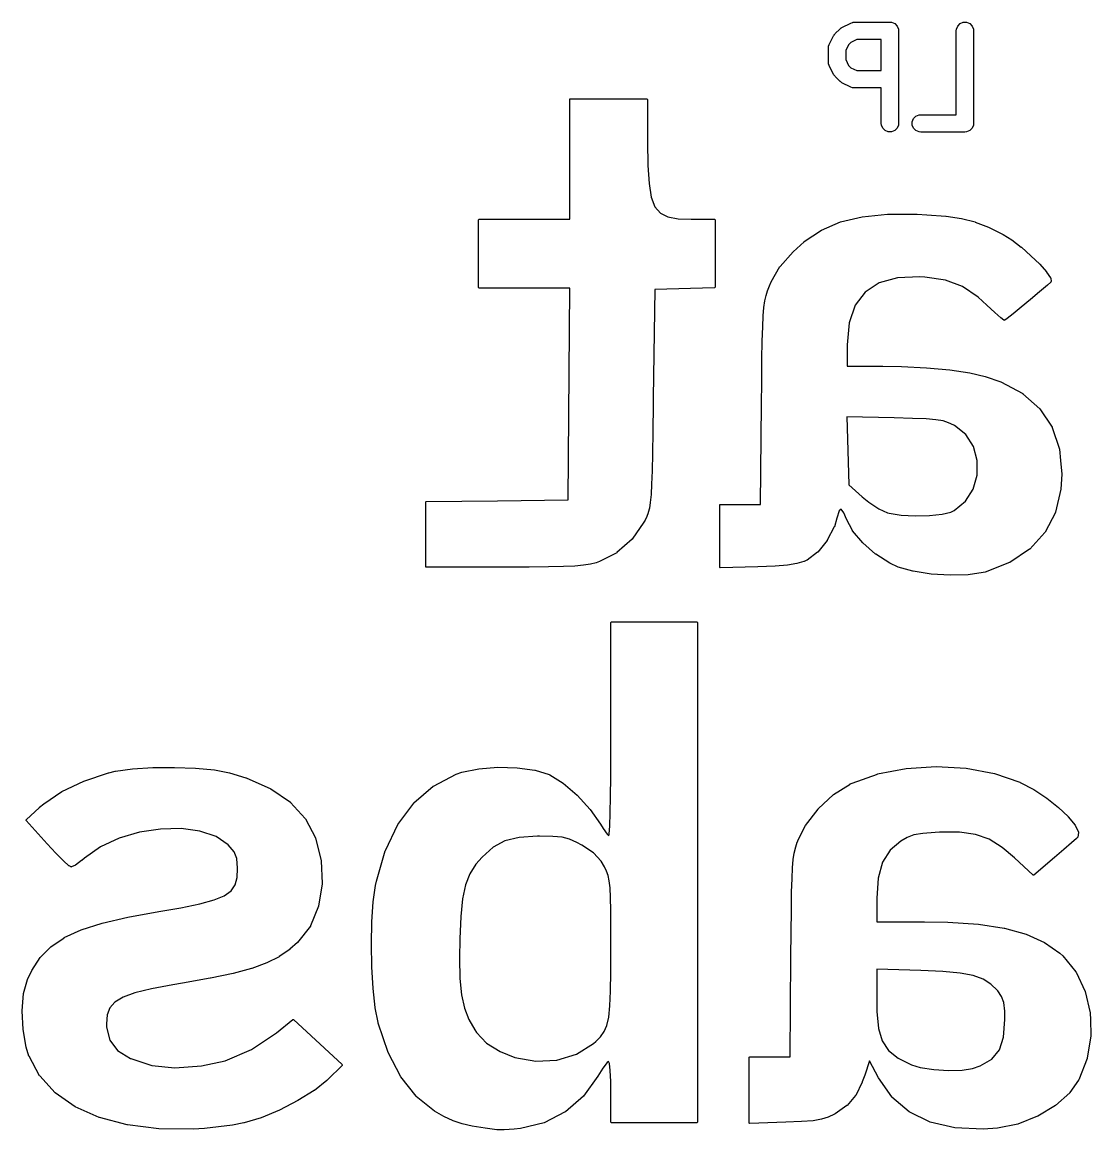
# Model space of a CAD drawing. Extents: x 89 to 178, y -115 to -57.
# Drawn here: x 119.06 to 128.3, y -104.89 to -95.31 of the extents above; entities that cross this region are included whole.
import ezdxf

# ---------------------------------------------------------------- set-up
doc = ezdxf.new("R2010")
doc.units = 0
doc.layers.add('BLACK', color=7, linetype='CONTINUOUS')

msp = doc.modelspace()

# ---------------------------------------------------------------- linework, layer by layer
at = {"layer": 'BLACK', "linetype": 'CONTINUOUS'}
for p, q in [((126.14622, -95.358308), (126.22241, -95.320213)), ((126.22241, -95.320213), (126.236142, -95.314958)), ((126.236142, -95.314958), (126.238829, -95.314767)), ((126.238829, -95.314767), (126.241319, -95.313736)), ((126.241319, -95.313736), (126.255951, -95.312295)), ((126.255951, -95.312295), (126.560713, -95.312295)), ((126.560713, -95.312295), (126.575345, -95.313736)), ((126.575345, -95.313736), (126.602381, -95.324935)), ((126.602381, -95.324935), (126.623073, -95.345627)), ((127.145972, -95.345627), (127.166664, -95.324935)), ((127.166664, -95.324935), (127.1937, -95.313736)), ((127.1937, -95.313736), (127.222964, -95.313736)), ((127.222964, -95.313736), (127.25, -95.324935)), ((127.25, -95.324935), (127.270692, -95.345627)), ((126.036488, -95.506135), (126.074584, -95.429944)), ((126.074584, -95.429944), (126.078547, -95.423647)), ((126.078547, -95.423647), (126.079306, -95.421817)), ((126.079306, -95.421817), (126.080997, -95.419755)), ((126.080997, -95.419755), (126.082417, -95.417501)), ((126.082417, -95.417501), (126.083912, -95.416204)), ((126.083912, -95.416204), (126.088633, -95.410452)), ((126.088633, -95.410452), (126.126728, -95.372357)), ((126.126728, -95.372357), (126.132477, -95.367638)), ((126.132477, -95.367638), (126.133777, -95.36614)), ((126.133777, -95.36614), (126.136036, -95.364718)), ((126.136036, -95.364718), (126.138093, -95.36303)), ((126.138093, -95.36303), (126.13992, -95.362272)), ((126.13992, -95.362272), (126.14622, -95.358308)), ((126.623073, -95.345627), (126.634272, -95.372663)), ((126.634272, -95.372663), (126.635713, -95.387295)), ((126.635713, -95.387295), (126.635713, -96.187295)), ((127.133332, -95.387295), (127.134773, -95.372663)), ((127.133332, -96.112295), (127.133332, -95.387295)), ((127.134773, -95.372663), (127.145972, -95.345627)), ((127.270692, -95.345627), (127.281891, -95.372663)), ((127.281891, -95.372663), (127.283332, -95.387295)), ((127.283332, -95.387295), (127.283332, -96.187295)), ((126.02857, -95.539676), (126.030011, -95.525044)), ((126.030011, -95.525044), (126.031041, -95.522555)), ((126.031041, -95.522555), (126.031233, -95.519866)), ((126.031233, -95.519866), (126.036488, -95.506135)), ((126.203305, -95.507911), (126.17857, -95.557381)), ((126.224188, -95.487029), (126.203305, -95.507911)), ((126.273656, -95.462295), (126.224188, -95.487029)), ((126.485713, -95.462295), (126.273656, -95.462295)), ((126.485713, -95.731342), (126.485713, -95.462295)), ((126.02857, -95.653961), (126.02857, -95.539676)), ((126.17857, -95.557381), (126.17857, -95.636255)), ((126.030011, -95.668593), (126.02857, -95.653961)), ((126.031041, -95.671081), (126.030011, -95.668593)), ((126.031233, -95.673771), (126.031041, -95.671081)), ((126.036488, -95.687502), (126.031233, -95.673771)), ((126.074584, -95.763693), (126.036488, -95.687502)), ((126.17857, -95.636255), (126.203305, -95.685725)), ((126.203305, -95.685725), (126.224188, -95.706608)), ((126.224188, -95.706608), (126.273656, -95.731342)), ((126.078547, -95.769989), (126.074584, -95.763693)), ((126.079306, -95.77182), (126.078547, -95.769989)), ((126.080997, -95.773881), (126.079306, -95.77182)), ((126.082417, -95.776136), (126.080997, -95.773881)), ((126.083912, -95.777432), (126.082417, -95.776136)), ((126.088633, -95.783185), (126.083912, -95.777432)), ((126.126728, -95.82128), (126.088633, -95.783185)), ((126.132477, -95.825998), (126.126728, -95.82128)), ((126.273656, -95.731342), (126.485713, -95.731342)), ((126.133777, -95.827497), (126.132477, -95.825998)), ((126.136036, -95.828918), (126.133777, -95.827497)), ((126.138093, -95.830607), (126.136036, -95.828918)), ((126.13992, -95.831364), (126.138093, -95.830607)), ((126.14622, -95.835329), (126.13992, -95.831364)), ((126.22241, -95.873424), (126.14622, -95.835329)), ((126.236142, -95.878679), (126.22241, -95.873424)), ((126.238829, -95.878869), (126.236142, -95.878679)), ((126.241319, -95.879901), (126.238829, -95.878869)), ((126.255951, -95.881342), (126.241319, -95.879901)), ((126.485713, -95.881342), (126.255951, -95.881342)), ((126.485713, -96.187295), (126.485713, -95.881342)), ((123.7948, -95.9796), (123.796264, -95.976064)), ((123.7948, -97.016), (123.7948, -95.9796)), ((123.796264, -95.976064), (123.7998, -95.9746)), ((123.7998, -95.9746), (124.4602, -95.9746)), ((124.4602, -95.9746), (124.463736, -95.976064)), ((124.463736, -95.976064), (124.4652, -95.979584)), ((124.4652, -95.979584), (124.466307, -96.328831)), ((126.487154, -96.201927), (126.485713, -96.187295)), ((126.498353, -96.228963), (126.487154, -96.201927)), ((126.634272, -96.201927), (126.623073, -96.228963)), ((126.635713, -96.187295), (126.634272, -96.201927)), ((126.753821, -96.172663), (126.76502, -96.145627)), ((126.753821, -96.201927), (126.753821, -96.172663)), ((126.76502, -96.228963), (126.753821, -96.201927)), ((126.76502, -96.145627), (126.785712, -96.124935)), ((126.785712, -96.124935), (126.812748, -96.113736)), ((126.812748, -96.113736), (126.82738, -96.112295)), ((126.82738, -96.112295), (127.133332, -96.112295)), ((127.281891, -96.201927), (127.270692, -96.228963)), ((127.283332, -96.187295), (127.281891, -96.201927)), ((126.519045, -96.249655), (126.498353, -96.228963)), ((126.546081, -96.260854), (126.519045, -96.249655)), ((126.575345, -96.260854), (126.546081, -96.260854)), ((126.602381, -96.249655), (126.575345, -96.260854)), ((126.623073, -96.228963), (126.602381, -96.249655)), ((126.785712, -96.249655), (126.76502, -96.228963)), ((126.812748, -96.260854), (126.785712, -96.249655)), ((126.82738, -96.262295), (126.812748, -96.260854)), ((127.208332, -96.262295), (126.82738, -96.262295)), ((127.222964, -96.260854), (127.208332, -96.262295)), ((127.25, -96.249655), (127.222964, -96.260854)), ((127.270692, -96.228963), (127.25, -96.249655)), ((124.466307, -96.328831), (124.466376, -96.347304)), ((124.466376, -96.347304), (124.469699, -96.549716)), ((124.469699, -96.549716), (124.479637, -96.707175)), ((124.479637, -96.707175), (124.499124, -96.824958)), ((124.499124, -96.824958), (124.530912, -96.90838)), ((124.530912, -96.90838), (124.577656, -96.963304)), ((124.577656, -96.963304), (124.642759, -96.995999)), ((123.0074, -97.021), (123.008864, -97.017464)), ((123.0074, -97.6052), (123.0074, -97.021)), ((123.008864, -97.017464), (123.0124, -97.016)), ((123.0124, -97.016), (123.7948, -97.016)), ((124.642759, -96.995999), (124.730061, -97.011874)), ((124.730061, -97.011874), (124.842718, -97.016)), ((124.842718, -97.016), (125.0444, -97.016)), ((125.0444, -97.016), (125.047936, -97.017464)), ((125.047936, -97.017464), (125.0494, -97.021)), ((125.0494, -97.021), (125.0494, -97.603422)), ((125.96906, -97.109323), (126.132365, -97.038418)), ((126.132365, -97.038418), (126.133193, -97.038141)), ((126.133193, -97.038141), (126.320068, -96.993441)), ((126.320068, -96.993441), (126.320756, -96.993327)), ((126.320756, -96.993327), (126.539028, -96.972481)), ((126.539028, -96.972481), (126.539516, -96.972458)), ((126.539516, -96.972458), (126.797013, -96.973113)), ((126.797013, -96.973113), (126.797218, -96.973118)), ((126.797218, -96.973118), (126.879413, -96.97671)), ((126.879413, -96.97671), (126.87956, -96.976718)), ((126.87956, -96.976718), (127.044935, -96.988816)), ((127.044935, -96.988816), (127.045296, -96.988856)), ((127.045296, -96.988856), (127.179732, -97.008598)), ((127.179732, -97.008598), (127.180269, -97.008707)), ((127.180269, -97.008707), (127.297683, -97.039355)), ((127.297683, -97.039355), (127.298245, -97.039538)), ((127.298245, -97.039538), (127.412555, -97.084352)), ((125.820694, -97.209226), (125.968256, -97.109763)), ((125.968256, -97.109763), (125.96906, -97.109323)), ((127.412555, -97.084352), (127.412957, -97.08453)), ((127.412957, -97.08453), (127.538078, -97.146771)), ((127.538078, -97.146771), (127.538519, -97.14702)), ((127.538519, -97.14702), (127.612554, -97.193743)), ((125.723677, -97.295906), (125.820156, -97.209645)), ((125.820156, -97.209645), (125.820694, -97.209226)), ((127.612554, -97.193743), (127.612936, -97.194009)), ((127.612936, -97.194009), (127.695796, -97.257779)), ((127.695796, -97.257779), (127.696036, -97.257976)), ((127.696036, -97.257976), (127.779122, -97.330594)), ((125.610959, -97.42408), (125.723255, -97.296332)), ((125.723255, -97.296332), (125.723677, -97.295906)), ((127.779122, -97.330594), (127.779328, -97.330784)), ((127.779328, -97.330784), (127.854523, -97.404311)), ((125.534375, -97.555438), (125.610393, -97.424865)), ((125.610393, -97.424865), (125.610959, -97.42408)), ((127.854523, -97.404311), (127.854762, -97.404562)), ((127.854762, -97.404562), (127.913949, -97.471059)), ((126.626319, -97.521541), (126.469116, -97.565247)), ((126.820006, -97.513282), (126.626319, -97.521541)), ((126.862962, -97.515878), (126.820006, -97.513282)), ((127.039693, -97.542408), (126.862962, -97.515878)), ((127.186915, -97.597173), (127.039693, -97.542408)), ((127.913949, -97.471059), (127.914348, -97.47157)), ((127.914348, -97.47157), (127.94941, -97.523094)), ((127.94941, -97.523094), (127.950252, -97.525416)), ((127.950252, -97.525416), (127.953073, -97.554029)), ((123.008864, -97.608736), (123.0074, -97.6052)), ((123.0124, -97.6102), (123.008864, -97.608736)), ((123.795398, -97.6102), (123.0124, -97.6102)), ((123.782135, -99.441754), (123.795398, -97.6102)), ((124.528635, -97.622764), (124.516, -98.557768)), ((125.044539, -97.60842), (124.528635, -97.622764)), ((125.047936, -97.606958), (125.044539, -97.60842)), ((125.0494, -97.603422), (125.047936, -97.606958)), ((125.490276, -97.674691), (125.503281, -97.633553)), ((125.503281, -97.633553), (125.503372, -97.633289)), ((125.503372, -97.633289), (125.519487, -97.590729)), ((125.519487, -97.590729), (125.519554, -97.590561)), ((125.519554, -97.590561), (125.534087, -97.556015)), ((125.534087, -97.556015), (125.534375, -97.555438)), ((126.469116, -97.565247), (126.347724, -97.644437)), ((127.322373, -97.688046), (127.186915, -97.597173)), ((127.921309, -97.58508), (127.853159, -97.643992)), ((127.921365, -97.58503), (127.921309, -97.58508)), ((127.951423, -97.558253), (127.921365, -97.58503)), ((127.951962, -97.557692), (127.951423, -97.558253)), ((127.953073, -97.554029), (127.951962, -97.557692)), ((125.471831, -97.77722), (125.479802, -97.721139)), ((125.479802, -97.721139), (125.479874, -97.720743)), ((125.479874, -97.720743), (125.490165, -97.675098)), ((125.490165, -97.675098), (125.490276, -97.674691)), ((126.347724, -97.644437), (126.261395, -97.759464)), ((127.39909, -97.757262), (127.322373, -97.688046)), ((127.774566, -97.710427), (127.695467, -97.776155)), ((127.774598, -97.7104), (127.774566, -97.710427)), ((127.853117, -97.644028), (127.774598, -97.7104)), ((127.853159, -97.643992), (127.853117, -97.644028)), ((125.46575, -97.849954), (125.471798, -97.777508)), ((125.471798, -97.777508), (125.471831, -97.77722)), ((126.261395, -97.759464), (126.209656, -97.911049)), ((127.465627, -97.820559), (127.39909, -97.757262)), ((127.465734, -97.820658), (127.465627, -97.820559)), ((127.517576, -97.867157), (127.465734, -97.820658)), ((127.625476, -97.833217), (127.574581, -97.873348)), ((127.625539, -97.833166), (127.625476, -97.833217)), ((127.69543, -97.776184), (127.625539, -97.833166)), ((127.695467, -97.776155), (127.69543, -97.776184)), ((125.461219, -97.944875), (125.465739, -97.850132)), ((125.465739, -97.850132), (125.46575, -97.849954)), ((126.209656, -97.911049), (126.1924, -98.099909)), ((127.517875, -97.867405), (127.517576, -97.867157)), ((127.54505, -97.888211), (127.517875, -97.867405)), ((127.546745, -97.889057), (127.54505, -97.888211)), ((127.54803, -97.889416), (127.546745, -97.889057)), ((127.548461, -97.889516), (127.54803, -97.889416)), ((127.552205, -97.888722), (127.548461, -97.889516)), ((127.574315, -97.873544), (127.552205, -97.888722)), ((127.574581, -97.873348), (127.574315, -97.873544)), ((125.457828, -98.067941), (125.461215, -97.944975)), ((125.461215, -97.944975), (125.461219, -97.944875)), ((125.455177, -98.225116), (125.457827, -98.067995)), ((125.457827, -98.067995), (125.457828, -98.067941)), ((126.1924, -98.099909), (126.1924, -98.286003)), ((125.452868, -98.422345), (125.455176, -98.225141)), ((125.455176, -98.225141), (125.455177, -98.225116)), ((126.1924, -98.286003), (126.498553, -98.286208)), ((126.498553, -98.286208), (126.498628, -98.286209)), ((126.498628, -98.286209), (126.659492, -98.288716)), ((126.659492, -98.288716), (126.659664, -98.288721)), ((126.659664, -98.288721), (126.876994, -98.29958)), ((126.876994, -98.29958), (126.877202, -98.299595)), ((126.877202, -98.299595), (127.077781, -98.318027)), ((127.077781, -98.318027), (127.078037, -98.318057)), ((127.078037, -98.318057), (127.250573, -98.342951)), ((127.250573, -98.342951), (127.250966, -98.343024)), ((127.250966, -98.343024), (127.384171, -98.373272)), ((127.384171, -98.373272), (127.384728, -98.373433)), ((127.384728, -98.373433), (127.518678, -98.420702)), ((125.450985, -98.614801), (125.452868, -98.422355)), ((125.452868, -98.422355), (125.452868, -98.422345)), ((127.518678, -98.420702), (127.519385, -98.421015)), ((127.519385, -98.421015), (127.708032, -98.522621)), ((124.516, -98.557768), (124.515199, -98.616889)), ((127.708032, -98.522621), (127.708981, -98.523284)), ((127.708981, -98.523284), (127.855901, -98.653733)), ((124.515198, -98.616892), (124.511897, -98.849893)), ((124.515199, -98.616889), (124.515198, -98.616892)), ((125.442812, -99.4798), (125.450985, -98.614803)), ((125.450985, -98.614803), (125.450985, -98.614801)), ((127.855901, -98.653733), (127.856754, -98.654717)), ((127.856754, -98.654717), (127.961781, -98.813798)), ((126.597803, -98.732217), (126.188069, -98.723464)), ((126.188069, -98.723464), (126.196508, -99.015433)), ((126.756106, -98.736221), (126.597803, -98.732216)), ((126.597803, -98.732216), (126.597803, -98.732217)), ((126.872911, -98.741243), (126.756106, -98.736221)), ((126.957547, -98.748451), (126.872911, -98.741243)), ((127.019338, -98.758988), (126.957547, -98.748451)), ((127.067787, -98.773998), (127.019338, -98.758988)), ((127.112609, -98.794774), (127.067787, -98.773998)), ((124.511897, -98.849905), (124.508748, -99.038775)), ((124.511897, -98.849893), (124.511897, -98.849905)), ((127.117589, -98.797399), (127.112609, -98.794774)), ((127.217678, -98.876263), (127.117589, -98.797399)), ((127.283362, -98.980892), (127.217678, -98.876263)), ((127.961781, -98.813798), (127.962348, -98.814961)), ((127.962348, -98.814961), (128.025318, -99.002462)), ((127.315393, -99.101335), (127.283362, -98.980892)), ((124.508748, -99.038804), (124.50539, -99.188982)), ((124.508748, -99.038775), (124.508748, -99.038804)), ((126.196508, -99.015433), (126.205036, -99.310525)), ((128.025318, -99.002462), (128.025555, -99.003575)), ((128.025555, -99.003575), (128.034852, -99.10023)), ((127.314093, -99.22717), (127.315393, -99.101335)), ((128.034852, -99.10023), (128.046303, -99.219287)), ((124.505388, -99.189038), (124.501455, -99.305963)), ((124.50539, -99.188982), (124.505388, -99.189038)), ((127.279879, -99.347861), (127.314093, -99.22717)), ((128.046317, -99.220063), (128.038719, -99.347758)), ((128.046303, -99.219287), (128.046317, -99.220063)), ((124.501451, -99.306068), (124.496581, -99.395181)), ((124.501455, -99.305963), (124.501451, -99.306068)), ((126.205036, -99.310525), (126.321037, -99.415491)), ((127.213266, -99.452953), (127.279879, -99.347861)), ((128.038593, -99.348615), (127.991304, -99.548002)), ((128.038719, -99.347758), (128.038593, -99.348615)), ((122.5502, -99.460303), (122.551664, -99.456767)), ((122.5502, -100.018206), (122.5502, -99.460303)), ((122.551664, -99.456767), (122.555145, -99.455303)), ((122.555145, -99.455303), (123.171095, -99.448501)), ((123.171095, -99.448501), (123.782135, -99.441754)), ((124.496567, -99.395368), (124.490396, -99.462108)), ((124.496581, -99.395181), (124.496567, -99.395368)), ((126.321037, -99.415491), (126.377005, -99.460904)), ((126.377005, -99.460904), (126.463716, -99.517263)), ((127.114473, -99.53238), (127.213266, -99.452953)), ((124.472394, -99.551543), (124.46014, -99.583801)), ((124.472562, -99.551013), (124.472394, -99.551543)), ((124.482424, -99.5127), (124.472562, -99.551013)), ((124.482521, -99.512231), (124.482424, -99.5127)), ((124.490356, -99.462425), (124.482521, -99.512231)), ((124.490396, -99.462108), (124.490356, -99.462425)), ((125.0902, -99.4848), (125.091664, -99.481264)), ((125.0902, -100.022237), (125.0902, -99.4848)), ((125.091664, -99.481264), (125.0952, -99.4798)), ((125.0952, -99.4798), (125.442812, -99.4798)), ((126.120773, -99.534614), (126.101762, -99.599765)), ((126.13916, -99.521961), (126.120773, -99.534614)), ((126.163227, -99.551983), (126.13916, -99.521961)), ((126.184532, -99.606337), (126.163227, -99.551983)), ((126.463716, -99.517263), (126.538337, -99.551372)), ((126.538337, -99.551372), (126.555537, -99.556026)), ((126.555537, -99.556026), (126.656718, -99.572209)), ((127.011174, -99.565673), (127.08734, -99.545835)), ((127.08734, -99.545835), (127.114473, -99.53238)), ((127.990872, -99.549161), (127.901077, -99.721224)), ((127.991304, -99.548002), (127.990872, -99.549161)), ((124.43556, -99.633983), (124.333452, -99.779738)), ((124.435909, -99.633405), (124.43556, -99.633983)), ((124.444903, -99.615961), (124.435909, -99.633405)), ((124.444977, -99.615812), (124.444903, -99.615961)), ((124.459984, -99.584167), (124.444977, -99.615812)), ((124.46014, -99.583801), (124.459984, -99.584167)), ((126.101763, -99.599766), (126.080384, -99.673205)), ((126.101762, -99.599765), (126.101763, -99.599766)), ((126.184767, -99.606849), (126.184532, -99.606337)), ((126.237475, -99.706515), (126.184767, -99.606849)), ((126.656718, -99.572209), (126.778148, -99.579103)), ((126.778148, -99.579103), (126.902223, -99.576858)), ((126.902223, -99.576858), (127.011174, -99.565673)), ((126.080017, -99.674118), (126.019509, -99.790179)), ((126.080384, -99.673205), (126.080017, -99.674118)), ((126.238073, -99.707401), (126.237475, -99.706515)), ((126.326133, -99.81183), (126.238073, -99.707401)), ((127.900333, -99.722286), (127.768929, -99.865882)), ((127.901077, -99.721224), (127.900333, -99.722286)), ((124.332675, -99.780609), (124.20146, -99.897027)), ((124.333452, -99.779738), (124.332675, -99.780609)), ((126.01895, -99.791028), (125.936737, -99.89184)), ((126.019509, -99.790179), (126.01895, -99.791028)), ((126.326653, -99.812362), (126.326133, -99.81183)), ((126.43739, -99.909753), (126.326653, -99.812362)), ((124.20043, -99.897733), (124.051701, -99.974255)), ((124.20146, -99.897027), (124.20043, -99.897733)), ((125.935845, -99.892693), (125.844559, -99.960543)), ((125.936737, -99.89184), (125.935845, -99.892693)), ((126.437965, -99.910189), (126.43739, -99.909753)), ((126.558707, -99.988742), (126.437965, -99.910189)), ((127.768001, -99.866676), (127.595887, -99.980661)), ((127.768929, -99.865882), (127.768001, -99.866676)), ((122.551669, -100.02174), (122.5502, -100.018206)), ((122.555206, -100.0232), (122.551669, -100.02174)), ((123.234656, -100.02237), (122.555206, -100.0232)), ((123.234665, -100.02237), (123.234656, -100.02237)), ((123.444498, -100.021738), (123.234665, -100.02237)), ((123.444531, -100.021738), (123.444498, -100.021738)), ((123.610443, -100.020145), (123.444531, -100.021738)), ((123.61051, -100.020144), (123.610443, -100.020145)), ((123.739378, -100.017189), (123.61051, -100.020144)), ((123.739502, -100.017184), (123.739378, -100.017189)), ((123.838204, -100.012465), (123.739502, -100.017184)), ((123.83842, -100.01245), (123.838204, -100.012465)), ((123.913833, -100.005566), (123.83842, -100.01245)), ((123.914169, -100.005524), (123.913833, -100.005566)), ((123.973168, -99.996073), (123.914169, -100.005524)), ((123.973595, -99.995985), (123.973168, -99.996073)), ((124.023059, -99.983566), (123.973595, -99.995985)), ((124.023378, -99.983475), (124.023059, -99.983566)), ((124.05095, -99.974567), (124.023378, -99.983475)), ((124.051701, -99.974255), (124.05095, -99.974567)), ((125.090202, -100.022366), (125.0902, -100.022237)), ((125.091757, -100.025863), (125.090202, -100.022366)), ((125.095329, -100.027235), (125.091757, -100.025863)), ((125.419179, -100.018866), (125.095329, -100.027235)), ((125.419234, -100.018865), (125.419179, -100.018866)), ((125.567891, -100.013384), (125.419234, -100.018865)), ((125.568098, -100.013372), (125.567891, -100.013384)), ((125.676709, -100.004861), (125.568098, -100.013372)), ((125.677127, -100.00481), (125.676709, -100.004861)), ((125.756424, -99.991813), (125.677127, -100.00481)), ((125.757104, -99.991652), (125.756424, -99.991813)), ((125.817816, -99.972712), (125.757104, -99.991652)), ((125.818386, -99.972495), (125.817816, -99.972712)), ((125.843635, -99.961086), (125.818386, -99.972495)), ((125.844559, -99.960543), (125.843635, -99.961086)), ((126.559338, -99.98909), (126.558707, -99.988742)), ((126.630592, -100.021996), (126.559338, -99.98909)), ((126.631347, -100.022274), (126.630592, -100.021996)), ((126.759639, -100.057999), (126.631347, -100.022274)), ((127.594954, -99.981146), (127.383028, -100.064379)), ((127.595887, -99.980661), (127.594954, -99.981146)), ((126.760231, -100.058126), (126.759639, -100.057999)), ((126.915727, -100.081676), (126.760231, -100.058126)), ((126.916162, -100.081722), (126.915727, -100.081676)), ((127.080741, -100.092072), (126.916162, -100.081722)), ((127.081179, -100.09208), (127.080741, -100.092072)), ((127.236721, -100.088209), (127.081179, -100.09208)), ((127.237333, -100.088156), (127.236721, -100.088209)), ((127.365718, -100.069039), (127.237333, -100.088156)), ((127.366283, -100.068922), (127.365718, -100.069039)), ((127.382501, -100.064553), (127.366283, -100.068922)), ((127.383028, -100.064379), (127.382501, -100.064553)), ((124.1504, -100.5008), (124.151864, -100.497264)), ((124.1504, -101.427888), (124.1504, -100.5008)), ((124.151864, -100.497264), (124.1554, -100.4958)), ((124.1554, -100.4958), (124.892, -100.4958)), ((124.892, -100.4958), (124.895536, -100.497264)), ((124.895536, -100.497264), (124.897, -100.5008)), ((124.897, -100.5008), (124.897, -104.8188)), ((124.149898, -101.639189), (124.1504, -101.427888)), ((124.148467, -101.833562), (124.149898, -101.639189)), ((120.016867, -101.766205), (120.191696, -101.755062)), ((120.191696, -101.755062), (120.191954, -101.755052)), ((120.191954, -101.755052), (120.378398, -101.752803)), ((120.378398, -101.752803), (120.37864, -101.752806)), ((120.37864, -101.752806), (120.561292, -101.759446)), ((123.008418, -101.764901), (123.172875, -101.75221)), ((123.172875, -101.75221), (123.173376, -101.752196)), ((123.173376, -101.752196), (123.340383, -101.75606)), ((123.340383, -101.75606), (123.340928, -101.756103)), ((123.340928, -101.756103), (123.493608, -101.776472)), ((126.700982, -101.762152), (126.959551, -101.745329)), ((126.959551, -101.745329), (126.960146, -101.745325)), ((126.960146, -101.745325), (127.218377, -101.759294)), ((119.59722, -101.870767), (119.810413, -101.799421)), ((119.810413, -101.799421), (119.810901, -101.799285)), ((119.810901, -101.799285), (119.868281, -101.786356)), ((119.868281, -101.786356), (119.868708, -101.786279)), ((119.868708, -101.786279), (120.016513, -101.76624)), ((120.016513, -101.76624), (120.016867, -101.766205)), ((120.561292, -101.759446), (120.561583, -101.759465)), ((120.561583, -101.759465), (120.725033, -101.774992)), ((120.725033, -101.774992), (120.725491, -101.775057)), ((120.725491, -101.775057), (120.854331, -101.799468)), ((120.854331, -101.799468), (120.854875, -101.799604)), ((120.854875, -101.799604), (120.997179, -101.843551)), ((120.997179, -101.843551), (120.997712, -101.843749)), ((120.997712, -101.843749), (121.211117, -101.93731)), ((122.615957, -101.914604), (122.811863, -101.811444)), ((122.811863, -101.811444), (122.812598, -101.811129)), ((122.812598, -101.811129), (122.862178, -101.794443)), ((122.862178, -101.794443), (122.862783, -101.794281)), ((122.862783, -101.794281), (123.007813, -101.764985)), ((123.007813, -101.764985), (123.008418, -101.764901)), ((123.493608, -101.776472), (123.494397, -101.776643)), ((123.494397, -101.776643), (123.615876, -101.813466)), ((123.615876, -101.813466), (123.616508, -101.813705)), ((123.616508, -101.813705), (123.622031, -101.816235)), ((123.622031, -101.816235), (123.622578, -101.816528)), ((123.622578, -101.816528), (123.738215, -101.888)), ((124.146224, -102.005409), (124.148467, -101.833562)), ((126.234479, -101.887895), (126.453976, -101.809906)), ((126.453976, -101.809906), (126.454701, -101.809708)), ((126.454701, -101.809708), (126.700358, -101.762232)), ((126.700358, -101.762232), (126.700982, -101.762152)), ((127.218377, -101.759294), (127.21901, -101.759369)), ((127.21901, -101.759369), (127.463657, -101.804269)), ((127.463657, -101.804269), (127.464401, -101.804466)), ((127.464401, -101.804466), (127.682215, -101.880439)), ((119.40617, -101.96198), (119.596652, -101.870997)), ((119.596652, -101.870997), (119.59722, -101.870767)), ((121.211117, -101.93731), (121.211936, -101.937765)), ((121.211936, -101.937765), (121.381398, -102.05394)), ((122.447899, -102.059842), (122.615015, -101.915247)), ((122.615015, -101.915247), (122.615957, -101.914604)), ((123.738215, -101.888), (123.738852, -101.888467)), ((123.738852, -101.888467), (123.859417, -101.992455)), ((126.074062, -101.987102), (126.216616, -101.896336)), ((126.216616, -101.896336), (126.217168, -101.896032)), ((126.217168, -101.896032), (126.23402, -101.888084)), ((126.23402, -101.888084), (126.234479, -101.887895)), ((127.682215, -101.880439), (127.682658, -101.880618)), ((127.682658, -101.880618), (127.686511, -101.882391)), ((127.686511, -101.882391), (127.686772, -101.88252)), ((127.686772, -101.88252), (127.802814, -101.944328)), ((127.802814, -101.944328), (127.80322, -101.94457)), ((127.80322, -101.94457), (127.91516, -102.018553)), ((119.249954, -102.066863), (119.405537, -101.962342)), ((119.405537, -101.962342), (119.40617, -101.96198)), ((123.859417, -101.992455), (123.859854, -101.992882)), ((123.859854, -101.992882), (123.971325, -102.115763)), ((124.143285, -102.14904), (124.146224, -102.005409)), ((125.940446, -102.11221), (126.073328, -101.987672)), ((126.073328, -101.987672), (126.074062, -101.987102)), ((127.91516, -102.018553), (127.915501, -102.018799)), ((127.915501, -102.018799), (128.0167, -102.09868)), ((119.098351, -102.204527), (119.213969, -102.097954)), ((119.213969, -102.097954), (119.214086, -102.097849)), ((119.214086, -102.097849), (119.24947, -102.067232)), ((119.24947, -102.067232), (119.249954, -102.066863)), ((121.381398, -102.05394), (121.382276, -102.054707)), ((121.382276, -102.054707), (121.509558, -102.195187)), ((122.309428, -102.245842), (122.447159, -102.060639)), ((122.447159, -102.060639), (122.447899, -102.059842)), ((123.971325, -102.115763), (123.971738, -102.116284)), ((123.971738, -102.116284), (124.060094, -102.244433)), ((125.831328, -102.255583), (125.939885, -102.112831)), ((125.939885, -102.112831), (125.940446, -102.11221)), ((128.0167, -102.09868), (128.017043, -102.098977)), ((128.017043, -102.098977), (128.100859, -102.178479)), ((119.096746, -102.207948), (119.098351, -102.204527)), ((119.098029, -102.211554), (119.096746, -102.207948)), ((119.278979, -102.411952), (119.098029, -102.211554)), ((121.509558, -102.195187), (121.510286, -102.196231)), ((121.510286, -102.196231), (121.597154, -102.362706)), ((124.139768, -102.258762), (124.143285, -102.14904)), ((128.100859, -102.178479), (128.101283, -102.178935)), ((128.101283, -102.178935), (128.161076, -102.25178)), ((120.078009, -102.31365), (119.901808, -102.365581)), ((120.259406, -102.285315), (120.078009, -102.31365)), ((120.436391, -102.281455), (120.259406, -102.285315)), ((120.599308, -102.302893), (120.436391, -102.281455)), ((120.738515, -102.350357), (120.599308, -102.302893)), ((122.201182, -102.471655), (122.30893, -102.246666)), ((122.30893, -102.246666), (122.309428, -102.245842)), ((124.060094, -102.244433), (124.060262, -102.244693)), ((124.060262, -102.244693), (124.081789, -102.280461)), ((124.081789, -102.280461), (124.117525, -102.331202)), ((124.117525, -102.331202), (124.133023, -102.345103)), ((124.133023, -102.345103), (124.135799, -102.328868)), ((124.135799, -102.328868), (124.139768, -102.258762)), ((125.774136, -102.366193), (125.830865, -102.256316)), ((125.830865, -102.256316), (125.831328, -102.255583)), ((126.843578, -102.323302), (126.768188, -102.336161)), ((126.95116, -102.315406), (126.843578, -102.323302)), ((126.987921, -102.31368), (126.95116, -102.315406)), ((127.160551, -102.31308), (126.987921, -102.31368)), ((127.298597, -102.331536), (127.160551, -102.31308)), ((127.416897, -102.373897), (127.298597, -102.331536)), ((128.161076, -102.25178), (128.161708, -102.252766)), ((128.161708, -102.252766), (128.19084, -102.312677)), ((128.191245, -102.315847), (128.183073, -102.356546)), ((128.19084, -102.312677), (128.191245, -102.315847)), ((119.279028, -102.412005), (119.278979, -102.411952)), ((119.355558, -102.494325), (119.279028, -102.412005)), ((119.901808, -102.365581), (119.740406, -102.440193)), ((120.843242, -102.423079), (120.738515, -102.350357)), ((120.895142, -102.483258), (120.843242, -102.423079)), ((121.597154, -102.362706), (121.597574, -102.363814)), ((121.597574, -102.363814), (121.645792, -102.557977)), ((123.234563, -102.387835), (123.131873, -102.4428)), ((123.358107, -102.357656), (123.234563, -102.387835)), ((123.516159, -102.347561), (123.358107, -102.357656)), ((123.533056, -102.347482), (123.516159, -102.347561)), ((123.647544, -102.349006), (123.533056, -102.347482)), ((123.728026, -102.356173), (123.647544, -102.349006)), ((123.79185, -102.372506), (123.728026, -102.356173)), ((123.856614, -102.401738), (123.79185, -102.372506)), ((123.89882, -102.424663), (123.856614, -102.401738)), ((123.998855, -102.491097), (123.89882, -102.424663)), ((125.744226, -102.44934), (125.757442, -102.409032)), ((125.757442, -102.409032), (125.757533, -102.408777)), ((125.757533, -102.408777), (125.773919, -102.366674)), ((125.773919, -102.366674), (125.774136, -102.366193)), ((126.653502, -102.390209), (126.563577, -102.467064)), ((126.709877, -102.357307), (126.653502, -102.390209)), ((126.768188, -102.336161), (126.709877, -102.357307)), ((127.53045, -102.445274), (127.416897, -102.373897)), ((128.129711, -102.405418), (128.062864, -102.463252)), ((128.129748, -102.405386), (128.129711, -102.405418)), ((128.172584, -102.367589), (128.129748, -102.405386)), ((128.172682, -102.3675), (128.172584, -102.367589)), ((128.181577, -102.359222), (128.172682, -102.3675)), ((128.183073, -102.356546), (128.181577, -102.359222)), ((119.355672, -102.494444), (119.355558, -102.494325)), ((119.421147, -102.560368), (119.355672, -102.494444)), ((119.740406, -102.440193), (119.603091, -102.536715)), ((120.91877, -102.541516), (120.895142, -102.483258)), ((122.123724, -102.73636), (122.200893, -102.472412)), ((122.200893, -102.472412), (122.201182, -102.471655)), ((123.131873, -102.4428), (123.036382, -102.527638)), ((124.065677, -102.564378), (123.998855, -102.491097)), ((125.72552, -102.54906), (125.733588, -102.494594)), ((125.733588, -102.494594), (125.733667, -102.494183)), ((125.733667, -102.494183), (125.74411, -102.449754)), ((125.74411, -102.449754), (125.744226, -102.44934)), ((126.563577, -102.467064), (126.496574, -102.57279)), ((127.636704, -102.534937), (127.53045, -102.445274)), ((128.062844, -102.46327), (127.98207, -102.532392)), ((128.062864, -102.463252), (128.062844, -102.46327)), ((119.421352, -102.560563), (119.421147, -102.560368)), ((119.467661, -102.602191), (119.421352, -102.560563)), ((119.468417, -102.602752), (119.467661, -102.602191)), ((119.485829, -102.613279), (119.468417, -102.602752)), ((119.486743, -102.613712), (119.485829, -102.613279)), ((119.490564, -102.613515), (119.486743, -102.613712)), ((119.523182, -102.597993), (119.490564, -102.613515)), ((119.52399, -102.597511), (119.523182, -102.597993)), ((119.577418, -102.558348), (119.52399, -102.597511)), ((119.577685, -102.558138), (119.577418, -102.558348)), ((119.603091, -102.536715), (119.577685, -102.558138)), ((120.924599, -102.624404), (120.91877, -102.541516)), ((121.645792, -102.557977), (121.645933, -102.558938)), ((121.645933, -102.558938), (121.655598, -102.757055)), ((122.98338, -102.589403), (122.931233, -102.672372)), ((123.036382, -102.527638), (122.98338, -102.589403)), ((124.093832, -102.612257), (124.065677, -102.564378)), ((124.111884, -102.649799), (124.093832, -102.612257)), ((125.714873, -102.712253), (125.719382, -102.619967)), ((125.719382, -102.619967), (125.719395, -102.61978)), ((125.719395, -102.61978), (125.725485, -102.549362)), ((125.725485, -102.549362), (125.72552, -102.54906)), ((126.496574, -102.57279), (126.45848, -102.709148)), ((127.798359, -102.683065), (127.636704, -102.534937)), ((127.982061, -102.5324), (127.804979, -102.683186)), ((127.98207, -102.532392), (127.982061, -102.5324)), ((120.902787, -102.768817), (120.919991, -102.705399)), ((120.919991, -102.705399), (120.924599, -102.626057)), ((120.924599, -102.626057), (120.924599, -102.624404)), ((122.931233, -102.672372), (122.893771, -102.768886)), ((124.125577, -102.687528), (124.111884, -102.649799)), ((124.135577, -102.732849), (124.125577, -102.687528)), ((125.711543, -102.83243), (125.714869, -102.712359)), ((125.714869, -102.712359), (125.714873, -102.712253)), ((126.45848, -102.709148), (126.4464, -102.88389)), ((127.801337, -102.684363), (127.798359, -102.683065)), ((127.804979, -102.683186), (127.801337, -102.684363)), ((120.867854, -102.819856), (120.902787, -102.768817)), ((121.655543, -102.75808), (121.624983, -102.951393)), ((121.655598, -102.757055), (121.655543, -102.75808)), ((122.096126, -102.913936), (122.115977, -102.773401)), ((122.115977, -102.773401), (122.116034, -102.773077)), ((122.116034, -102.773077), (122.123629, -102.73674)), ((122.123629, -102.73674), (122.123724, -102.73636)), ((122.893771, -102.768886), (122.868425, -102.888444)), ((124.142484, -102.79325), (124.135577, -102.732849)), ((124.146843, -102.876014), (124.142484, -102.79325)), ((120.598311, -102.932037), (120.721326, -102.898656)), ((120.721326, -102.898656), (120.809365, -102.862158)), ((120.809365, -102.862158), (120.867854, -102.819856)), ((122.868425, -102.888444), (122.852758, -103.040385)), ((124.149226, -102.988417), (124.146843, -102.876014)), ((125.709001, -102.986255), (125.711542, -102.832485)), ((125.711542, -102.832485), (125.711543, -102.83243)), ((126.4464, -102.88389), (126.4464, -103.0866)), ((119.976153, -103.04676), (120.242904, -102.998178)), ((120.242904, -102.998178), (120.242953, -102.998169)), ((120.242953, -102.998169), (120.435006, -102.965151)), ((120.435006, -102.965151), (120.598311, -102.932037)), ((121.62466, -102.952533), (121.553778, -103.12284)), ((121.624983, -102.951393), (121.62466, -102.952533)), ((122.084355, -103.087214), (122.096088, -102.914297)), ((122.096088, -102.914297), (122.096126, -102.913936)), ((124.150214, -103.137686), (124.149226, -102.988417)), ((125.706846, -103.179667), (125.709, -102.986282)), ((125.709, -102.986282), (125.709001, -102.986255)), ((119.573482, -103.157017), (119.754333, -103.098912)), ((119.754333, -103.098912), (119.754718, -103.098805)), ((119.754718, -103.098805), (119.975905, -103.046812)), ((119.975905, -103.046812), (119.976153, -103.04676)), ((122.080465, -103.279018), (122.084345, -103.087451)), ((122.084345, -103.087451), (122.084355, -103.087214)), ((122.852758, -103.040385), (122.844321, -103.233843)), ((126.4464, -103.0866), (126.858266, -103.0866)), ((126.858266, -103.0866), (126.858349, -103.086601)), ((126.858349, -103.086601), (127.060704, -103.089958)), ((127.060704, -103.089958), (127.060961, -103.089969)), ((127.060961, -103.089969), (127.324761, -103.107937)), ((119.42718, -103.22415), (119.572925, -103.157233)), ((119.572925, -103.157233), (119.573482, -103.157017)), ((121.553115, -103.123981), (121.443612, -103.265337)), ((121.553778, -103.12284), (121.553115, -103.123981)), ((124.1504, -103.313682), (124.150214, -103.137686)), ((125.704933, -103.390005), (125.706846, -103.179678)), ((125.706846, -103.179678), (125.706846, -103.179667)), ((127.324761, -103.107937), (127.325184, -103.107984)), ((127.325184, -103.107984), (127.548572, -103.142485)), ((127.548572, -103.142485), (127.549147, -103.142608)), ((127.549147, -103.142608), (127.73705, -103.194782)), ((119.310593, -103.302984), (119.426463, -103.224553)), ((119.426463, -103.224553), (119.42718, -103.22415)), ((121.442975, -103.266017), (121.376428, -103.324978)), ((121.443612, -103.265337), (121.442975, -103.266017)), ((122.080465, -103.279213), (122.080465, -103.279018)), ((122.084172, -103.4757), (122.080465, -103.279213)), ((122.844321, -103.233843), (122.84187, -103.40144)), ((127.73705, -103.194782), (127.737768, -103.195042)), ((127.737768, -103.195042), (127.895114, -103.266029)), ((127.895114, -103.266029), (127.895899, -103.266472)), ((127.895899, -103.266472), (128.027614, -103.357411)), ((119.218609, -103.396261), (119.309833, -103.303617)), ((119.309833, -103.303617), (119.310593, -103.302984)), ((121.375953, -103.32535), (121.284892, -103.388227)), ((121.376428, -103.324978), (121.375953, -103.32535)), ((124.149786, -103.522394), (124.1504, -103.313682)), ((128.027614, -103.357411), (128.028095, -103.357789)), ((128.028095, -103.357789), (128.054107, -103.380908)), ((128.054107, -103.380908), (128.054663, -103.381489)), ((128.054663, -103.381489), (128.167697, -103.520353)), ((119.146183, -103.506588), (119.21799, -103.397028)), ((119.21799, -103.397028), (119.218609, -103.396261)), ((121.17667, -103.442737), (121.046613, -103.490166)), ((121.177206, -103.442506), (121.17667, -103.442737)), ((121.2843, -103.388579), (121.177206, -103.442506)), ((121.284892, -103.388227), (121.2843, -103.388579)), ((122.08418, -103.475899), (122.084172, -103.4757)), ((122.095206, -103.663576), (122.08418, -103.475899)), ((122.84187, -103.40144), (122.846166, -103.577975)), ((125.697363, -104.255), (125.704933, -103.390006)), ((125.704933, -103.390006), (125.704933, -103.390005)), ((119.108804, -103.584745), (119.145853, -103.507174)), ((119.145853, -103.507174), (119.146183, -103.506588)), ((120.689038, -103.57557), (120.448497, -103.618225)), ((120.689204, -103.575538), (120.689038, -103.57557)), ((120.885985, -103.533745), (120.689204, -103.575538)), ((120.886255, -103.53368), (120.885985, -103.533745)), ((121.046209, -103.490295), (120.886255, -103.53368)), ((121.046613, -103.490166), (121.046209, -103.490295)), ((124.147114, -103.68689), (124.149786, -103.522394)), ((126.828538, -103.508416), (126.4464, -103.497712)), ((126.4464, -103.497712), (126.4464, -103.763212)), ((126.828538, -103.508417), (126.828538, -103.508416)), ((127.018963, -103.516488), (126.828538, -103.508417)), ((127.166501, -103.530088), (127.018963, -103.516488)), ((127.279201, -103.551303), (127.166501, -103.530088)), ((127.365098, -103.582151), (127.279201, -103.551303)), ((128.167697, -103.520353), (128.168341, -103.521375)), ((128.168341, -103.521375), (128.247058, -103.688136)), ((119.075855, -103.706477), (119.108489, -103.585597)), ((119.108489, -103.585597), (119.108804, -103.584745)), ((120.18, -103.667532), (120.038181, -103.702328)), ((120.365206, -103.632355), (120.18, -103.667532)), ((120.44846, -103.618232), (120.365206, -103.632355)), ((120.448497, -103.618225), (120.44846, -103.618232)), ((122.095227, -103.663827), (122.095206, -103.663576)), ((122.113307, -103.828962), (122.095227, -103.663827)), ((122.846166, -103.577975), (122.860117, -103.719504)), ((127.432468, -103.624705), (127.365098, -103.582151)), ((127.489785, -103.681418), (127.432468, -103.624705)), ((119.063315, -103.856684), (119.075699, -103.707367)), ((119.075699, -103.707367), (119.075855, -103.706477)), ((119.934554, -103.739506), (119.863827, -103.781693)), ((120.038181, -103.702328), (119.934554, -103.739506)), ((122.860117, -103.719504), (122.885106, -103.834804)), ((124.14115, -103.813883), (124.147114, -103.68689)), ((126.4464, -103.763212), (126.448213, -103.863698)), ((127.491645, -103.683617), (127.489785, -103.681418)), ((127.525962, -103.731822), (127.491645, -103.683617)), ((127.544822, -103.78412), (127.525962, -103.731822)), ((128.247058, -103.688136), (128.247407, -103.68914)), ((128.247407, -103.68914), (128.29044, -103.874605)), ((119.063303, -103.857331), (119.063315, -103.856684)), ((119.070798, -104.017093), (119.063303, -103.857331)), ((119.820285, -103.83152), (119.797961, -103.89229)), ((119.863827, -103.781693), (119.820285, -103.83152)), ((122.113368, -103.829365), (122.113307, -103.828962)), ((122.138235, -103.95823), (122.113368, -103.829365)), ((122.885106, -103.834804), (122.922527, -103.932679)), ((124.130673, -103.910034), (124.14115, -103.813883)), ((126.448213, -103.863698), (126.462367, -104.008451)), ((127.552779, -103.858448), (127.544822, -103.78412)), ((127.553997, -103.932864), (127.552779, -103.858448)), ((119.797961, -103.89229), (119.791606, -103.967616)), ((121.259497, -104.047144), (121.401357, -103.931597)), ((121.401357, -103.931597), (121.405023, -103.9305)), ((121.405023, -103.9305), (121.407905, -103.931799)), ((121.407905, -103.931799), (121.829149, -104.320445)), ((122.138314, -103.958576), (122.138235, -103.95823)), ((122.139093, -103.961485), (122.138314, -103.958576)), ((122.922527, -103.932679), (122.973922, -104.022111)), ((124.114522, -103.981902), (124.130673, -103.910034)), ((127.543116, -104.082867), (127.553997, -103.932864)), ((128.29044, -103.874605), (128.290567, -103.875582)), ((128.290567, -103.875582), (128.292325, -103.932857)), ((128.292325, -103.932857), (128.29655, -104.070556)), ((119.07087, -104.017732), (119.070798, -104.017093)), ((119.097874, -104.169948), (119.07087, -104.017732)), ((119.791606, -103.967616), (119.792523, -103.996935)), ((119.792523, -103.996935), (119.819852, -104.110664)), ((121.046151, -104.191196), (121.259497, -104.047144)), ((122.139186, -103.961792), (122.139093, -103.961485)), ((122.224916, -104.215587), (122.139186, -103.961792)), ((122.973922, -104.022111), (122.988729, -104.043414)), ((122.988729, -104.043414), (123.076315, -104.137391)), ((124.060501, -104.080247), (124.091562, -104.036299)), ((124.091562, -104.036299), (124.114522, -103.981902)), ((126.462367, -104.008451), (126.494506, -104.117247)), ((119.819852, -104.110664), (119.887527, -104.19908)), ((123.076315, -104.137391), (123.192447, -104.209312)), ((123.85145, -104.23099), (123.998558, -104.138999)), ((123.998558, -104.138999), (124.019793, -104.120692)), ((124.019793, -104.120692), (124.060501, -104.080247)), ((126.494506, -104.117247), (126.549327, -104.1996)), ((127.50724, -104.193561), (127.543116, -104.082867)), ((128.296484, -104.071528), (128.26405, -104.266817)), ((128.29655, -104.070556), (128.296484, -104.071528)), ((119.098026, -104.170572), (119.097874, -104.169948)), ((119.122095, -104.247295), (119.098026, -104.170572)), ((119.12246, -104.248161), (119.122095, -104.247295)), ((119.887527, -104.19908), (120.000307, -104.268605)), ((120.81731, -104.287581), (121.046151, -104.191196)), ((122.225212, -104.216284), (122.224916, -104.215587)), ((122.333737, -104.426076), (122.225212, -104.216284)), ((123.192447, -104.209312), (123.318842, -104.258674)), ((123.683071, -104.282093), (123.85145, -104.23099)), ((126.549327, -104.1996), (126.632083, -104.2652)), ((127.441352, -104.273652), (127.50724, -104.193561)), ((119.213855, -104.418585), (119.12246, -104.248161)), ((120.000307, -104.268605), (120.00163, -104.2692)), ((120.00163, -104.2692), (120.182328, -104.3278)), ((120.182328, -104.3278), (120.383014, -104.348729)), ((120.383014, -104.348729), (120.611772, -104.332813)), ((120.611772, -104.332813), (120.81731, -104.287581)), ((121.829273, -104.327677), (121.705044, -104.45039)), ((121.829149, -104.320445), (121.830755, -104.323919)), ((121.829434, -104.32751), (121.829273, -104.327677)), ((121.830755, -104.323919), (121.829434, -104.32751)), ((123.318842, -104.258674), (123.502436, -104.291613)), ((123.502436, -104.291613), (123.683071, -104.282093)), ((124.117423, -104.303494), (124.081437, -104.351381)), ((124.130253, -104.29345), (124.117423, -104.303494)), ((124.136968, -104.310286), (124.130253, -104.29345)), ((124.144424, -104.373399), (124.136968, -104.310286)), ((125.3442, -104.26), (125.345664, -104.256464)), ((125.3442, -104.824932), (125.3442, -104.26)), ((125.345664, -104.256464), (125.3492, -104.255)), ((125.3492, -104.255), (125.697363, -104.255)), ((126.383358, -104.28803), (126.342882, -104.412194)), ((126.462366, -104.436265), (126.383358, -104.28803)), ((126.632083, -104.2652), (126.748045, -104.323079)), ((126.748045, -104.323079), (126.823093, -104.345347)), ((127.275319, -104.354494), (127.339447, -104.331866)), ((127.339447, -104.331866), (127.441352, -104.273652)), ((128.26378, -104.267804), (128.191564, -104.454214)), ((128.26405, -104.266817), (128.26378, -104.267804)), ((119.214574, -104.419599), (119.213855, -104.418585)), ((119.347906, -104.565158), (119.214574, -104.419599)), ((122.334256, -104.426881), (122.333737, -104.426076)), ((122.467061, -104.594784), (122.334256, -104.426881)), ((124.037836, -104.4224), (123.91417, -104.593379)), ((124.038046, -104.422085), (124.037836, -104.4224)), ((124.081437, -104.351381), (124.038046, -104.422085)), ((124.149189, -104.466934), (124.144424, -104.373399)), ((126.342844, -104.412306), (126.321954, -104.471597)), ((126.342882, -104.412194), (126.342844, -104.412306)), ((126.462677, -104.436773), (126.462366, -104.436265)), ((126.577343, -104.601182), (126.462677, -104.436773)), ((126.823093, -104.345347), (126.939195, -104.363401)), ((126.939195, -104.363401), (127.066814, -104.371736)), ((127.066814, -104.371736), (127.185606, -104.369143)), ((127.185606, -104.369143), (127.275319, -104.354494)), ((121.696311, -104.458788), (121.587889, -104.544495)), ((121.696683, -104.458463), (121.696311, -104.458788)), ((121.705003, -104.45043), (121.696683, -104.458463)), ((121.705044, -104.45039), (121.705003, -104.45043)), ((124.1504, -104.5521), (124.149189, -104.466934)), ((126.321725, -104.472141), (126.264779, -104.587983)), ((126.321954, -104.471597), (126.321725, -104.472141)), ((128.190988, -104.455289), (128.114683, -104.563501)), ((128.191564, -104.454214), (128.190988, -104.455289)), ((119.348744, -104.56589), (119.347906, -104.565158)), ((119.520973, -104.685335), (119.348744, -104.56589)), ((121.587424, -104.544822), (121.446439, -104.632285)), ((121.587889, -104.544495), (121.587424, -104.544822)), ((122.467841, -104.595571), (122.467061, -104.594784)), ((122.626412, -104.723694), (122.467841, -104.595571)), ((123.91339, -104.594231), (123.757097, -104.729387)), ((123.91417, -104.593379), (123.91339, -104.594231)), ((124.1504, -104.8188), (124.1504, -104.5521)), ((126.264073, -104.589049), (126.189933, -104.674738)), ((126.264779, -104.587983), (126.264073, -104.589049)), ((126.578195, -104.602122), (126.577343, -104.601182)), ((126.7263, -104.728739), (126.578195, -104.602122)), ((128.113928, -104.564349), (127.990626, -104.674516)), ((128.114683, -104.563501), (128.113928, -104.564349)), ((119.521799, -104.685798), (119.520973, -104.685335)), ((119.729884, -104.777879), (119.521799, -104.685798)), ((121.287762, -104.713791), (121.128382, -104.780539)), ((121.288116, -104.713627), (121.287762, -104.713791)), ((121.446088, -104.632484), (121.288116, -104.713627)), ((121.446439, -104.632285), (121.446088, -104.632484)), ((122.627097, -104.72416), (122.626412, -104.723694)), ((122.707528, -104.769536), (122.627097, -104.72416)), ((126.188975, -104.675593), (126.086373, -104.745783)), ((126.189933, -104.674738), (126.188975, -104.675593)), ((127.98988, -104.675067), (127.837535, -104.7671)), ((127.990626, -104.674516), (127.98988, -104.675067)), ((119.730633, -104.778142), (119.729884, -104.777879)), ((119.971534, -104.841609), (119.730633, -104.778142)), ((121.127909, -104.78071), (120.982701, -104.824988)), ((121.128382, -104.780539), (121.127909, -104.78071)), ((122.707883, -104.769718), (122.707528, -104.769536)), ((122.787789, -104.806742), (122.707883, -104.769718)), ((122.788229, -104.806921), (122.787789, -104.806742)), ((122.864237, -104.833717), (122.788229, -104.806921)), ((123.756119, -104.730048), (123.573552, -104.824247)), ((123.757097, -104.729387), (123.756119, -104.730048)), ((124.151864, -104.822336), (124.1504, -104.8188)), ((124.897, -104.8188), (124.895536, -104.822336)), ((125.660516, -104.81957), (125.349366, -104.829929)), ((125.660558, -104.819569), (125.660516, -104.81957)), ((125.797684, -104.813867), (125.660558, -104.819569)), ((125.797871, -104.813855), (125.797684, -104.813867)), ((125.896232, -104.806055), (125.797871, -104.813855)), ((125.896661, -104.806003), (125.896232, -104.806055)), ((125.968295, -104.794032), (125.896661, -104.806003)), ((125.968994, -104.793862), (125.968295, -104.794032)), ((126.025935, -104.775646), (125.968994, -104.793862)), ((126.026608, -104.775376), (126.025935, -104.775646)), ((126.080893, -104.748841), (126.026608, -104.775376)), ((126.081123, -104.748721), (126.080893, -104.748841)), ((126.085976, -104.746028), (126.081123, -104.748721)), ((126.086373, -104.745783), (126.085976, -104.746028)), ((126.72735, -104.72943), (126.7263, -104.728739)), ((126.90795, -104.817853), (126.72735, -104.72943)), ((126.909006, -104.81823), (126.90795, -104.817853)), ((127.121156, -104.868061), (126.909006, -104.81823)), ((127.836787, -104.76747), (127.66674, -104.834658)), ((127.837535, -104.7671), (127.836787, -104.76747)), ((119.972192, -104.841736), (119.971534, -104.841609)), ((120.242869, -104.875339), (119.972192, -104.841736)), ((120.243443, -104.875377), (120.242869, -104.875339)), ((120.540856, -104.877867), (120.243443, -104.875377)), ((120.541193, -104.877858), (120.540856, -104.877867)), ((120.638638, -104.872095), (120.541193, -104.877858)), ((120.638832, -104.87208), (120.638638, -104.872095)), ((120.759149, -104.860257), (120.638832, -104.87208)), ((120.759334, -104.860235), (120.759149, -104.860257)), ((120.881308, -104.843634), (120.759334, -104.860235)), ((120.881531, -104.843599), (120.881308, -104.843634)), ((120.979421, -104.825739), (120.881531, -104.843599)), ((120.979627, -104.825697), (120.979421, -104.825739)), ((120.982346, -104.825082), (120.979627, -104.825697)), ((120.982701, -104.824988), (120.982346, -104.825082)), ((122.864763, -104.83387), (122.864237, -104.833717)), ((122.951694, -104.854147), (122.864763, -104.83387)), ((122.952064, -104.854219), (122.951694, -104.854147)), ((123.064741, -104.871685), (122.952064, -104.854219)), ((123.064897, -104.871707), (123.064741, -104.871685)), ((123.16419, -104.883917), (123.064897, -104.871707)), ((123.164707, -104.883953), (123.16419, -104.883917)), ((123.226106, -104.885091), (123.164707, -104.883953)), ((123.226495, -104.885083), (123.226106, -104.885091)), ((123.3138, -104.879902), (123.226495, -104.885083)), ((123.314018, -104.879884), (123.3138, -104.879902)), ((123.368514, -104.874248), (123.314018, -104.879884)), ((123.369182, -104.874133), (123.368514, -104.874248)), ((123.572441, -104.824662), (123.369182, -104.874133)), ((123.573552, -104.824247), (123.572441, -104.824662)), ((124.1554, -104.8238), (124.151864, -104.822336)), ((124.892, -104.8238), (124.1554, -104.8238)), ((124.895536, -104.822336), (124.892, -104.8238)), ((125.344203, -104.825098), (125.3442, -104.824932)), ((125.345784, -104.828583), (125.344203, -104.825098)), ((125.349366, -104.829929), (125.345784, -104.828583)), ((127.122076, -104.868188), (127.121156, -104.868061)), ((127.364831, -104.879028), (127.122076, -104.868188)), ((127.365393, -104.879021), (127.364831, -104.879028)), ((127.488834, -104.870629), (127.365393, -104.879021)), ((127.489485, -104.870542), (127.488834, -104.870629)), ((127.665893, -104.834909), (127.489485, -104.870542)), ((127.66674, -104.834658), (127.665893, -104.834909))]:
    msp.add_line(p, q, dxfattribs=at)

doc.saveas('drawing.dxf')
